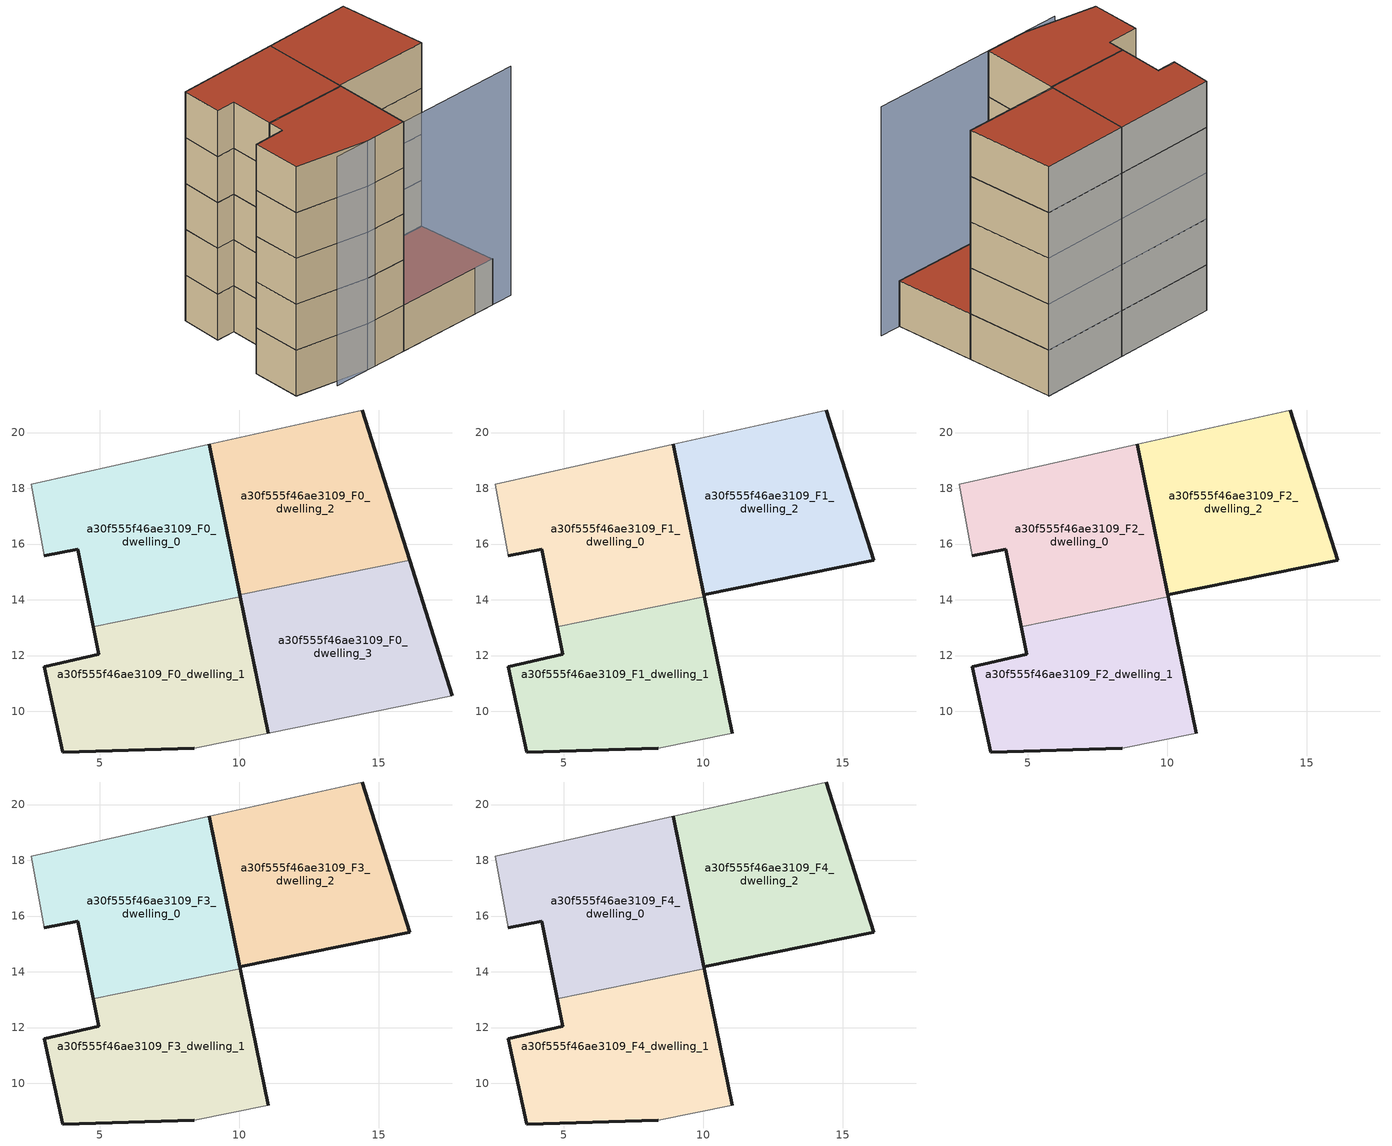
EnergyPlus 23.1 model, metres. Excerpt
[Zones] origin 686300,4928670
a30f555f46ae3109_F0_dwelling_0
 floor ground (EU_floor_Construction): 10.04,14.11 8.93,19.58 2.54,18.15 3,15.58 4.2,15.82 4.76,13.04 z0
 wall outside (EU_wall_Construction): 8.93,19.58 10.04,14.11 / 4.76,13.04 4.2,15.82 3,15.58 z0:3
 wall adiabatic (EU_wall_Construction): 3,15.58 2.54,18.15 8.93,19.58 z0:3
 wall to a30f555f46ae3109_F0_dwelling_1 (EU_wall_Construction): 10.04,14.11 4.76,13.04 z0:3
a30f555f46ae3109_F0_dwelling_1
 floor ground (EU_floor_Construction): 11.03,9.21 10.04,14.11 4.76,13.04 4.96,12.04 3,11.6 3.66,8.54 8.38,8.67 z0
 wall outside (EU_wall_Construction): 10.04,14.11 11.03,9.21 / 8.38,8.67 3.66,8.54 3,11.6 4.96,12.04 4.76,13.04 z0:3
 wall adiabatic (EU_wall_Construction): 11.03,9.21 8.38,8.67 z0:3
a30f555f46ae3109_F0_dwelling_2
 floor ground (EU_floor_Construction): 16.11,15.42 14.42,20.81 8.93,19.58 10.02,14.19 z0
 wall outside (EU_wall_Construction): 14.42,20.81 16.11,15.42 / 10.02,14.19 8.93,19.58 z0:3
 wall adiabatic (EU_wall_Construction): 8.93,19.58 14.42,20.81 z0:3
 wall to a30f555f46ae3109_F0_dwelling_3 (EU_wall_Construction): 16.11,15.42 10.02,14.19 z0:3
a30f555f46ae3109_F0_dwelling_3
 floor ground (EU_floor_Construction): 17.64,10.55 16.11,15.42 10.02,14.19 11.03,9.21 z0
 wall outside (EU_wall_Construction): 16.11,15.42 17.64,10.55 / 11.03,9.21 10.02,14.19 z0:3
 wall adiabatic (EU_wall_Construction): 17.64,10.55 11.03,9.21 z0:3
 roof outside (EU_roof_Construction): 16.11,15.42 17.64,10.55 11.03,9.21 10.02,14.19 z3
a30f555f46ae3109_F1_dwelling_0
 floor to a30f555f46ae3109_F0_dwelling_0 (EU_floor_Construction): 10.04,14.11 8.93,19.58 2.54,18.15 3,15.58 4.2,15.82 4.76,13.04 z3
 wall outside (EU_wall_Construction): 8.93,19.58 10.04,14.11 / 4.76,13.04 4.2,15.82 3,15.58 z3:6
 wall adiabatic (EU_wall_Construction): 3,15.58 2.54,18.15 8.93,19.58 z3:6
 wall to a30f555f46ae3109_F1_dwelling_1 (EU_wall_Construction): 10.04,14.11 4.76,13.04 z3:6
a30f555f46ae3109_F1_dwelling_1
 floor to a30f555f46ae3109_F0_dwelling_1 (EU_floor_Construction): 11.03,9.21 10.04,14.11 4.76,13.04 4.96,12.04 3,11.6 3.66,8.54 8.38,8.67 z3
 wall outside (EU_wall_Construction): 10.04,14.11 11.03,9.21 / 8.38,8.67 3.66,8.54 3,11.6 4.96,12.04 4.76,13.04 z3:6
 wall adiabatic (EU_wall_Construction): 11.03,9.21 8.38,8.67 z3:6
a30f555f46ae3109_F1_dwelling_2
 floor to a30f555f46ae3109_F0_dwelling_2 (EU_floor_Construction): 16.11,15.42 14.42,20.81 8.93,19.58 10.02,14.19 z3
 wall outside (EU_wall_Construction): 14.42,20.81 16.11,15.42 10.02,14.19 8.93,19.58 z3:6
 wall adiabatic (EU_wall_Construction): 8.93,19.58 14.42,20.81 z3:6
a30f555f46ae3109_F2_dwelling_0
 floor to a30f555f46ae3109_F1_dwelling_0 (EU_floor_Construction): 10.04,14.11 8.93,19.58 2.54,18.15 3,15.58 4.2,15.82 4.76,13.04 z6
 wall outside (EU_wall_Construction): 8.93,19.58 10.04,14.11 / 4.76,13.04 4.2,15.82 3,15.58 z6:9
 wall adiabatic (EU_wall_Construction): 3,15.58 2.54,18.15 8.93,19.58 z6:9
 wall to a30f555f46ae3109_F2_dwelling_1 (EU_wall_Construction): 10.04,14.11 4.76,13.04 z6:9
a30f555f46ae3109_F2_dwelling_1
 floor to a30f555f46ae3109_F1_dwelling_1 (EU_floor_Construction): 11.03,9.21 10.04,14.11 4.76,13.04 4.96,12.04 3,11.6 3.66,8.54 8.38,8.67 z6
 wall outside (EU_wall_Construction): 10.04,14.11 11.03,9.21 / 8.38,8.67 3.66,8.54 3,11.6 4.96,12.04 4.76,13.04 z6:9
 wall adiabatic (EU_wall_Construction): 11.03,9.21 8.38,8.67 z6:9
a30f555f46ae3109_F2_dwelling_2
 floor to a30f555f46ae3109_F1_dwelling_2 (EU_floor_Construction): 16.11,15.42 14.42,20.81 8.93,19.58 10.02,14.19 z6
 wall outside (EU_wall_Construction): 14.42,20.81 16.11,15.42 10.02,14.19 8.93,19.58 z6:9
 wall adiabatic (EU_wall_Construction): 8.93,19.58 14.42,20.81 z6:9
a30f555f46ae3109_F3_dwelling_0
 floor to a30f555f46ae3109_F2_dwelling_0 (EU_floor_Construction): 10.04,14.11 8.93,19.58 2.54,18.15 3,15.58 4.2,15.82 4.76,13.04 z9
 wall outside (EU_wall_Construction): 8.93,19.58 10.04,14.11 / 4.76,13.04 4.2,15.82 3,15.58 z9:12
 wall adiabatic (EU_wall_Construction): 3,15.58 2.54,18.15 8.93,19.58 z9:12
 wall to a30f555f46ae3109_F3_dwelling_1 (EU_wall_Construction): 10.04,14.11 4.76,13.04 z9:12
a30f555f46ae3109_F3_dwelling_1
 floor to a30f555f46ae3109_F2_dwelling_1 (EU_floor_Construction): 11.03,9.21 10.04,14.11 4.76,13.04 4.96,12.04 3,11.6 3.66,8.54 8.38,8.67 z9
 wall outside (EU_wall_Construction): 10.04,14.11 11.03,9.21 / 8.38,8.67 3.66,8.54 3,11.6 4.96,12.04 4.76,13.04 z9:12
 wall adiabatic (EU_wall_Construction): 11.03,9.21 8.38,8.67 z9:12
a30f555f46ae3109_F3_dwelling_2
 floor to a30f555f46ae3109_F2_dwelling_2 (EU_floor_Construction): 16.11,15.42 14.42,20.81 8.93,19.58 10.02,14.19 z9
 wall outside (EU_wall_Construction): 14.42,20.81 16.11,15.42 10.02,14.19 8.93,19.58 z9:12
 wall adiabatic (EU_wall_Construction): 8.93,19.58 14.42,20.81 z9:12
a30f555f46ae3109_F4_dwelling_0
 floor to a30f555f46ae3109_F3_dwelling_0 (EU_floor_Construction): 10.04,14.11 8.93,19.58 2.54,18.15 3,15.58 4.2,15.82 4.76,13.04 z12
 wall outside (EU_wall_Construction): 8.93,19.58 10.04,14.11 / 4.76,13.04 4.2,15.82 3,15.58 z12:15
 wall adiabatic (EU_wall_Construction): 3,15.58 2.54,18.15 8.93,19.58 z12:15
 wall to a30f555f46ae3109_F4_dwelling_1 (EU_wall_Construction): 10.04,14.11 4.76,13.04 z12:15
 roof outside (EU_roof_Construction): 8.93,19.58 10.04,14.11 4.76,13.04 4.2,15.82 3,15.58 2.54,18.15 z15
a30f555f46ae3109_F4_dwelling_1
 floor to a30f555f46ae3109_F3_dwelling_1 (EU_floor_Construction): 11.03,9.21 10.04,14.11 4.76,13.04 4.96,12.04 3,11.6 3.66,8.54 8.38,8.67 z12
 wall outside (EU_wall_Construction): 10.04,14.11 11.03,9.21 / 8.38,8.67 3.66,8.54 3,11.6 4.96,12.04 4.76,13.04 z12:15
 wall adiabatic (EU_wall_Construction): 11.03,9.21 8.38,8.67 z12:15
 roof outside (EU_roof_Construction): 10.04,14.11 11.03,9.21 8.38,8.67 3.66,8.54 3,11.6 4.96,12.04 4.76,13.04 z15
a30f555f46ae3109_F4_dwelling_2
 floor to a30f555f46ae3109_F3_dwelling_2 (EU_floor_Construction): 16.11,15.42 14.42,20.81 8.93,19.58 10.02,14.19 z12
 wall outside (EU_wall_Construction): 14.42,20.81 16.11,15.42 10.02,14.19 8.93,19.58 z12:15
 wall adiabatic (EU_wall_Construction): 8.93,19.58 14.42,20.81 z12:15
 roof outside (EU_roof_Construction): 14.42,20.81 16.11,15.42 10.02,14.19 8.93,19.58 z15
shading: 6.11,8.21 18.97,10.82 / 14.42,20.81 2.54,18.15 z0:15
[Building]
EU S2 Campaign: North Axis=0; Terrain=City; Solar Distribution=FullExterior
[Site:Location]
Bologna: Latitude=44.5; Longitude=11.25; Time Zone=1; Elevation=37
[SizingPeriod:WeatherFileDays]
AnnualSizingPeriod: Begin Month=1; Begin Day of Month=1; End Month=12; End Day of Month=31; Day of Week for Start Day=Monday; Use Weather File Daylight Saving Period=No; Use Weather File Rain and Snow Indicators=No
[MATERIAL]
EU_InternalMass_Material: Roughness=MediumRough; Thickness=0.1; Conductivity=1; Density=1800; Specific Heat=900; Thermal Absorptance=0.9; Solar Absorptance=0.7; Visible Absorptance=0.7
[MATERIAL:NOMASS] Roughness=MediumRough; Thermal Absorptance=0.9; Solar Absorptance=0.7; Visible Absorptance=0.7
Name | Thermal Resistance
EU_wall_NoMass | 0.905828
EU_roof_NoMass | 0.37593
EU_floor_NoMass | 0.67114
[CONSTRUCTION]
EU_wall_Construction: EU_wall_NoMass
EU_roof_Construction: EU_roof_NoMass
EU_floor_Construction: EU_floor_NoMass
EU_InternalMass_Construction: EU_InternalMass_Material
[ZONE] Type=1; Multiplier=1; Ceiling Height=autocalculate; Floor Area=autocalculate; Part of Total Floor Area=Yes
Name | Volume
a30f555f46ae3109_F0_dwelling_0; a30f555f46ae3109_F1_dwelling_0; a30f555f46ae3109_F2_dwelling_0; a30f555f46ae3109_F3_dwelling_0; a30f555f46ae3109_F4_dwelling_0 | 98.7437
a30f555f46ae3109_F0_dwelling_1; a30f555f46ae3109_F1_dwelling_1; a30f555f46ae3109_F2_dwelling_1; a30f555f46ae3109_F3_dwelling_1; a30f555f46ae3109_F4_dwelling_1 | 98.7312
a30f555f46ae3109_F0_dwelling_2; a30f555f46ae3109_F1_dwelling_2; a30f555f46ae3109_F2_dwelling_2; a30f555f46ae3109_F3_dwelling_2; a30f555f46ae3109_F4_dwelling_2 | 98.71875
a30f555f46ae3109_F0_dwelling_3 | 98.7356
[INTERNALMASS] Construction=EU_InternalMass_Construction
Name | Zone or ZoneList | Surface Area
a30f555f46ae3109_F0_dwelling_0_EU_InternalMass | a30f555f46ae3109_F0_dwelling_0 | 32.9144
a30f555f46ae3109_F0_dwelling_1_EU_InternalMass | a30f555f46ae3109_F0_dwelling_1 | 32.9106
a30f555f46ae3109_F0_dwelling_2_EU_InternalMass | a30f555f46ae3109_F0_dwelling_2 | 32.9061
a30f555f46ae3109_F0_dwelling_3_EU_InternalMass | a30f555f46ae3109_F0_dwelling_3 | 32.912
a30f555f46ae3109_F1_dwelling_0_EU_InternalMass | a30f555f46ae3109_F1_dwelling_0 | 32.9133
a30f555f46ae3109_F1_dwelling_1_EU_InternalMass | a30f555f46ae3109_F1_dwelling_1 | 32.9071
a30f555f46ae3109_F1_dwelling_2_EU_InternalMass | a30f555f46ae3109_F1_dwelling_2 | 65.8189
a30f555f46ae3109_F2_dwelling_0_EU_InternalMass | a30f555f46ae3109_F2_dwelling_0 | 32.9133
a30f555f46ae3109_F2_dwelling_1_EU_InternalMass | a30f555f46ae3109_F2_dwelling_1 | 32.9071
a30f555f46ae3109_F2_dwelling_2_EU_InternalMass | a30f555f46ae3109_F2_dwelling_2 | 65.8189
a30f555f46ae3109_F3_dwelling_0_EU_InternalMass | a30f555f46ae3109_F3_dwelling_0 | 32.9133
a30f555f46ae3109_F3_dwelling_1_EU_InternalMass | a30f555f46ae3109_F3_dwelling_1 | 32.9071
a30f555f46ae3109_F3_dwelling_2_EU_InternalMass | a30f555f46ae3109_F3_dwelling_2 | 65.8189
a30f555f46ae3109_F4_dwelling_0_EU_InternalMass | a30f555f46ae3109_F4_dwelling_0 | 32.9133
a30f555f46ae3109_F4_dwelling_1_EU_InternalMass | a30f555f46ae3109_F4_dwelling_1 | 32.9071
a30f555f46ae3109_F4_dwelling_2_EU_InternalMass | a30f555f46ae3109_F4_dwelling_2 | 65.8189
[OTHEREQUIPMENT] Fuel Type=Electricity; Design Level Calculation Method=Watts/Area; Power per Zone Floor Area=1; Fraction Latent=0; Fraction Radiant=0; Fraction Lost=0; Carbon Dioxide Generation Rate=0; EndUse Subcategory=EU_Step8_InternalGains
Name | Zone or ZoneList or Space or SpaceList | Schedule
EU_Step8_InternalGain_a30f555f46ae3109_F0_dwelling_0_f000 | a30f555f46ae3109_F0_dwelling_0 | EU_Step8_GainSchedule_a30f555f46ae3109_F0_dwelling_0_f000
EU_Step8_InternalGain_a30f555f46ae3109_F0_dwelling_1_f000 | a30f555f46ae3109_F0_dwelling_1 | EU_Step8_GainSchedule_a30f555f46ae3109_F0_dwelling_1_f000
EU_Step8_InternalGain_a30f555f46ae3109_F0_dwelling_2_f000 | a30f555f46ae3109_F0_dwelling_2 | EU_Step8_GainSchedule_a30f555f46ae3109_F0_dwelling_2_f000
EU_Step8_InternalGain_a30f555f46ae3109_F0_dwelling_3_f000 | a30f555f46ae3109_F0_dwelling_3 | EU_Step8_GainSchedule_a30f555f46ae3109_F0_dwelling_3_f000
EU_Step8_InternalGain_a30f555f46ae3109_F1_dwelling_0_f000 | a30f555f46ae3109_F1_dwelling_0 | EU_Step8_GainSchedule_a30f555f46ae3109_F1_dwelling_0_f000
EU_Step8_InternalGain_a30f555f46ae3109_F1_dwelling_1_f000 | a30f555f46ae3109_F1_dwelling_1 | EU_Step8_GainSchedule_a30f555f46ae3109_F1_dwelling_1_f000
EU_Step8_InternalGain_a30f555f46ae3109_F1_dwelling_2_f000 | a30f555f46ae3109_F1_dwelling_2 | EU_Step8_GainSchedule_a30f555f46ae3109_F1_dwelling_2_f000
EU_Step8_InternalGain_a30f555f46ae3109_F2_dwelling_0_f000 | a30f555f46ae3109_F2_dwelling_0 | EU_Step8_GainSchedule_a30f555f46ae3109_F2_dwelling_0_f000
EU_Step8_InternalGain_a30f555f46ae3109_F2_dwelling_1_f000 | a30f555f46ae3109_F2_dwelling_1 | EU_Step8_GainSchedule_a30f555f46ae3109_F2_dwelling_1_f000
EU_Step8_InternalGain_a30f555f46ae3109_F2_dwelling_2_f000 | a30f555f46ae3109_F2_dwelling_2 | EU_Step8_GainSchedule_a30f555f46ae3109_F2_dwelling_2_f000
EU_Step8_InternalGain_a30f555f46ae3109_F3_dwelling_0_f000 | a30f555f46ae3109_F3_dwelling_0 | EU_Step8_GainSchedule_a30f555f46ae3109_F3_dwelling_0_f000
EU_Step8_InternalGain_a30f555f46ae3109_F3_dwelling_1_f000 | a30f555f46ae3109_F3_dwelling_1 | EU_Step8_GainSchedule_a30f555f46ae3109_F3_dwelling_1_f000
EU_Step8_InternalGain_a30f555f46ae3109_F3_dwelling_2_f000 | a30f555f46ae3109_F3_dwelling_2 | EU_Step8_GainSchedule_a30f555f46ae3109_F3_dwelling_2_f000
EU_Step8_InternalGain_a30f555f46ae3109_F4_dwelling_0_f000 | a30f555f46ae3109_F4_dwelling_0 | EU_Step8_GainSchedule_a30f555f46ae3109_F4_dwelling_0_f000
EU_Step8_InternalGain_a30f555f46ae3109_F4_dwelling_1_f000 | a30f555f46ae3109_F4_dwelling_1 | EU_Step8_GainSchedule_a30f555f46ae3109_F4_dwelling_1_f000
EU_Step8_InternalGain_a30f555f46ae3109_F4_dwelling_2_f000 | a30f555f46ae3109_F4_dwelling_2 | EU_Step8_GainSchedule_a30f555f46ae3109_F4_dwelling_2_f000
[ZONEVENTILATION:DESIGNFLOWRATE] Schedule=EU_AlwaysOn; Design Flow Rate Calculation Method=AirChanges/Hour; Air Changes per Hour=0.73129; Ventilation Type=Natural; Fan Pressure Rise=0; Fan Total Efficiency=1; Constant Term Coefficient=1; Temperature Term Coefficient=0; Velocity Term Coefficient=0; Velocity Squared Term Coefficient=0; Minimum Indoor Temperature=-100; Maximum Indoor Temperature=100; Delta Temperature=-100; Minimum Outdoor Temperature=-100; Maximum Outdoor Temperature=100; Maximum Wind Speed=40
Name | Zone or ZoneList or Space or SpaceList
EU_ConstantAir_a30f555f46ae3109_F0_dwelling_0 | a30f555f46ae3109_F0_dwelling_0
EU_ConstantAir_a30f555f46ae3109_F0_dwelling_1 | a30f555f46ae3109_F0_dwelling_1
EU_ConstantAir_a30f555f46ae3109_F0_dwelling_2 | a30f555f46ae3109_F0_dwelling_2
EU_ConstantAir_a30f555f46ae3109_F0_dwelling_3 | a30f555f46ae3109_F0_dwelling_3
EU_ConstantAir_a30f555f46ae3109_F1_dwelling_0 | a30f555f46ae3109_F1_dwelling_0
EU_ConstantAir_a30f555f46ae3109_F1_dwelling_1 | a30f555f46ae3109_F1_dwelling_1
EU_ConstantAir_a30f555f46ae3109_F1_dwelling_2 | a30f555f46ae3109_F1_dwelling_2
EU_ConstantAir_a30f555f46ae3109_F2_dwelling_0 | a30f555f46ae3109_F2_dwelling_0
EU_ConstantAir_a30f555f46ae3109_F2_dwelling_1 | a30f555f46ae3109_F2_dwelling_1
EU_ConstantAir_a30f555f46ae3109_F2_dwelling_2 | a30f555f46ae3109_F2_dwelling_2
EU_ConstantAir_a30f555f46ae3109_F3_dwelling_0 | a30f555f46ae3109_F3_dwelling_0
EU_ConstantAir_a30f555f46ae3109_F3_dwelling_1 | a30f555f46ae3109_F3_dwelling_1
EU_ConstantAir_a30f555f46ae3109_F3_dwelling_2 | a30f555f46ae3109_F3_dwelling_2
EU_ConstantAir_a30f555f46ae3109_F4_dwelling_0 | a30f555f46ae3109_F4_dwelling_0
EU_ConstantAir_a30f555f46ae3109_F4_dwelling_1 | a30f555f46ae3109_F4_dwelling_1
EU_ConstantAir_a30f555f46ae3109_F4_dwelling_2 | a30f555f46ae3109_F4_dwelling_2
[HVACTEMPLATE:THERMOSTAT] Constant Heating Setpoint=20; Constant Cooling Setpoint=50
EU_HeatOnly_a30f555f46ae3109_F0_dwelling_0; EU_HeatOnly_a30f555f46ae3109_F0_dwelling_1; EU_HeatOnly_a30f555f46ae3109_F0_dwelling_2; EU_HeatOnly_a30f555f46ae3109_F0_dwelling_3; EU_HeatOnly_a30f555f46ae3109_F1_dwelling_0; EU_HeatOnly_a30f555f46ae3109_F1_dwelling_1; EU_HeatOnly_a30f555f46ae3109_F1_dwelling_2; EU_HeatOnly_a30f555f46ae3109_F2_dwelling_0; EU_HeatOnly_a30f555f46ae3109_F2_dwelling_1; EU_HeatOnly_a30f555f46ae3109_F2_dwelling_2; EU_HeatOnly_a30f555f46ae3109_F3_dwelling_0; EU_HeatOnly_a30f555f46ae3109_F3_dwelling_1; EU_HeatOnly_a30f555f46ae3109_F3_dwelling_2; EU_HeatOnly_a30f555f46ae3109_F4_dwelling_0; EU_HeatOnly_a30f555f46ae3109_F4_dwelling_1; EU_HeatOnly_a30f555f46ae3109_F4_dwelling_2
[HVACTEMPLATE:ZONE:IDEALLOADSAIRSYSTEM] System Availability Schedule=EU_AlwaysOn; Maximum Heating Supply Air Temperature=50; Minimum Cooling Supply Air Temperature=13; Maximum Heating Supply Air Humidity Ratio=0.0156; Minimum Cooling Supply Air Humidity Ratio=0.0077; Heating Limit=NoLimit; Cooling Limit=NoLimit; Heating Availability Schedule=EU_AlwaysOn; Cooling Availability Schedule=EU_CoolingOff; Dehumidification Control Type=ConstantSensibleHeatRatio; Cooling Sensible Heat Ratio=0.7; Dehumidification Setpoint=60; Humidification Control Type=None; Humidification Setpoint=30; Outdoor Air Method=None; Outdoor Air Flow Rate per Person=0.00944; Outdoor Air Flow Rate per Zone Floor Area=0; Outdoor Air Flow Rate per Zone=0; Demand Controlled Ventilation Type=None; Outdoor Air Economizer Type=NoEconomizer; Heat Recovery Type=None; Sensible Heat Recovery Effectiveness=0.7; Latent Heat Recovery Effectiveness=0.65
Name | Template Thermostat
a30f555f46ae3109_F0_dwelling_0 | EU_HeatOnly_a30f555f46ae3109_F0_dwelling_0
a30f555f46ae3109_F0_dwelling_1 | EU_HeatOnly_a30f555f46ae3109_F0_dwelling_1
a30f555f46ae3109_F0_dwelling_2 | EU_HeatOnly_a30f555f46ae3109_F0_dwelling_2
a30f555f46ae3109_F0_dwelling_3 | EU_HeatOnly_a30f555f46ae3109_F0_dwelling_3
a30f555f46ae3109_F1_dwelling_0 | EU_HeatOnly_a30f555f46ae3109_F1_dwelling_0
a30f555f46ae3109_F1_dwelling_1 | EU_HeatOnly_a30f555f46ae3109_F1_dwelling_1
a30f555f46ae3109_F1_dwelling_2 | EU_HeatOnly_a30f555f46ae3109_F1_dwelling_2
a30f555f46ae3109_F2_dwelling_0 | EU_HeatOnly_a30f555f46ae3109_F2_dwelling_0
a30f555f46ae3109_F2_dwelling_1 | EU_HeatOnly_a30f555f46ae3109_F2_dwelling_1
a30f555f46ae3109_F2_dwelling_2 | EU_HeatOnly_a30f555f46ae3109_F2_dwelling_2
a30f555f46ae3109_F3_dwelling_0 | EU_HeatOnly_a30f555f46ae3109_F3_dwelling_0
a30f555f46ae3109_F3_dwelling_1 | EU_HeatOnly_a30f555f46ae3109_F3_dwelling_1
a30f555f46ae3109_F3_dwelling_2 | EU_HeatOnly_a30f555f46ae3109_F3_dwelling_2
a30f555f46ae3109_F4_dwelling_0 | EU_HeatOnly_a30f555f46ae3109_F4_dwelling_0
a30f555f46ae3109_F4_dwelling_1 | EU_HeatOnly_a30f555f46ae3109_F4_dwelling_1
a30f555f46ae3109_F4_dwelling_2 | EU_HeatOnly_a30f555f46ae3109_F4_dwelling_2
[SIZING:ZONE] Zone Cooling Design Supply Air Temperature Input Method=SupplyAirTemperature; Zone Cooling Design Supply Air Temperature=13; Zone Heating Design Supply Air Temperature Input Method=SupplyAirTemperature; Zone Heating Design Supply Air Temperature=50; Zone Cooling Design Supply Air Humidity Ratio=0.008; Zone Heating Design Supply Air Humidity Ratio=0.008; Cooling Design Air Flow Method=DesignDay; Cooling Design Air Flow Rate=0; Cooling Minimum Air Flow per Zone Floor Area=0.000762; Cooling Minimum Air Flow=0; Cooling Minimum Air Flow Fraction=0.2; Heating Design Air Flow Method=DesignDay; Heating Design Air Flow Rate=0; Heating Maximum Air Flow per Zone Floor Area=0.002032; Heating Maximum Air Flow=0.141576; Heating Maximum Air Flow Fraction=0.3; Account for Dedicated Outdoor Air System=No; Dedicated Outdoor Air System Control Strategy=NeutralSupplyAir; Dedicated Outdoor Air Low Setpoint Temperature for Design=autosize; Dedicated Outdoor Air High Setpoint Temperature for Design=autosize; Zone Load Sizing Method=Sensible Load Only No Latent Load; Zone Latent Cooling Design Supply Air Humidity Ratio Input Method=HumidityRatioDifference; Zone Cooling Design Supply Air Humidity Ratio Difference=0.005; Zone Latent Heating Design Supply Air Humidity Ratio Input Method=HumidityRatioDifference; Zone Humidification Design Supply Air Humidity Ratio Difference=0.005
a30f555f46ae3109_F0_dwelling_0; a30f555f46ae3109_F0_dwelling_1; a30f555f46ae3109_F0_dwelling_2; a30f555f46ae3109_F0_dwelling_3; a30f555f46ae3109_F1_dwelling_0; a30f555f46ae3109_F1_dwelling_1; a30f555f46ae3109_F1_dwelling_2; a30f555f46ae3109_F2_dwelling_0; a30f555f46ae3109_F2_dwelling_1; a30f555f46ae3109_F2_dwelling_2; a30f555f46ae3109_F3_dwelling_0; a30f555f46ae3109_F3_dwelling_1; a30f555f46ae3109_F3_dwelling_2; a30f555f46ae3109_F4_dwelling_0; a30f555f46ae3109_F4_dwelling_1; a30f555f46ae3109_F4_dwelling_2
[SCHEDULE:CONSTANT]
Name | Hourly Value
EU_AlwaysOn | 1
EU_CoolingOff | 0
[SCHEDULE:FILE] Column Number=1; Rows to Skip at Top=0; Number of Hours of Data=8760; Column Separator=Comma; Interpolate to Timestep=No; Minutes per Item=60; Adjust Schedule for Daylight Savings=Yes
Name | File
EU_Step8_GainSchedule_a30f555f46ae3109_F0_dwelling_0_f000 | ../../schedules/a30f555f46ae3109/a30f555f46ae3109_F0_dwelling_0_f000_gain.csv
EU_Step8_GainSchedule_a30f555f46ae3109_F0_dwelling_1_f000 | ../../schedules/a30f555f46ae3109/a30f555f46ae3109_F0_dwelling_1_f000_gain.csv
EU_Step8_GainSchedule_a30f555f46ae3109_F0_dwelling_2_f000 | ../../schedules/a30f555f46ae3109/a30f555f46ae3109_F0_dwelling_2_f000_gain.csv
EU_Step8_GainSchedule_a30f555f46ae3109_F0_dwelling_3_f000 | ../../schedules/a30f555f46ae3109/a30f555f46ae3109_F0_dwelling_3_f000_gain.csv
EU_Step8_GainSchedule_a30f555f46ae3109_F1_dwelling_0_f000 | ../../schedules/a30f555f46ae3109/a30f555f46ae3109_F1_dwelling_0_f000_gain.csv
EU_Step8_GainSchedule_a30f555f46ae3109_F1_dwelling_1_f000 | ../../schedules/a30f555f46ae3109/a30f555f46ae3109_F1_dwelling_1_f000_gain.csv
EU_Step8_GainSchedule_a30f555f46ae3109_F1_dwelling_2_f000 | ../../schedules/a30f555f46ae3109/a30f555f46ae3109_F1_dwelling_2_f000_gain.csv
EU_Step8_GainSchedule_a30f555f46ae3109_F2_dwelling_0_f000 | ../../schedules/a30f555f46ae3109/a30f555f46ae3109_F2_dwelling_0_f000_gain.csv
EU_Step8_GainSchedule_a30f555f46ae3109_F2_dwelling_1_f000 | ../../schedules/a30f555f46ae3109/a30f555f46ae3109_F2_dwelling_1_f000_gain.csv
EU_Step8_GainSchedule_a30f555f46ae3109_F2_dwelling_2_f000 | ../../schedules/a30f555f46ae3109/a30f555f46ae3109_F2_dwelling_2_f000_gain.csv
EU_Step8_GainSchedule_a30f555f46ae3109_F3_dwelling_0_f000 | ../../schedules/a30f555f46ae3109/a30f555f46ae3109_F3_dwelling_0_f000_gain.csv
EU_Step8_GainSchedule_a30f555f46ae3109_F3_dwelling_1_f000 | ../../schedules/a30f555f46ae3109/a30f555f46ae3109_F3_dwelling_1_f000_gain.csv
EU_Step8_GainSchedule_a30f555f46ae3109_F3_dwelling_2_f000 | ../../schedules/a30f555f46ae3109/a30f555f46ae3109_F3_dwelling_2_f000_gain.csv
EU_Step8_GainSchedule_a30f555f46ae3109_F4_dwelling_0_f000 | ../../schedules/a30f555f46ae3109/a30f555f46ae3109_F4_dwelling_0_f000_gain.csv
EU_Step8_GainSchedule_a30f555f46ae3109_F4_dwelling_1_f000 | ../../schedules/a30f555f46ae3109/a30f555f46ae3109_F4_dwelling_1_f000_gain.csv
EU_Step8_GainSchedule_a30f555f46ae3109_F4_dwelling_2_f000 | ../../schedules/a30f555f46ae3109/a30f555f46ae3109_F4_dwelling_2_f000_gain.csv
